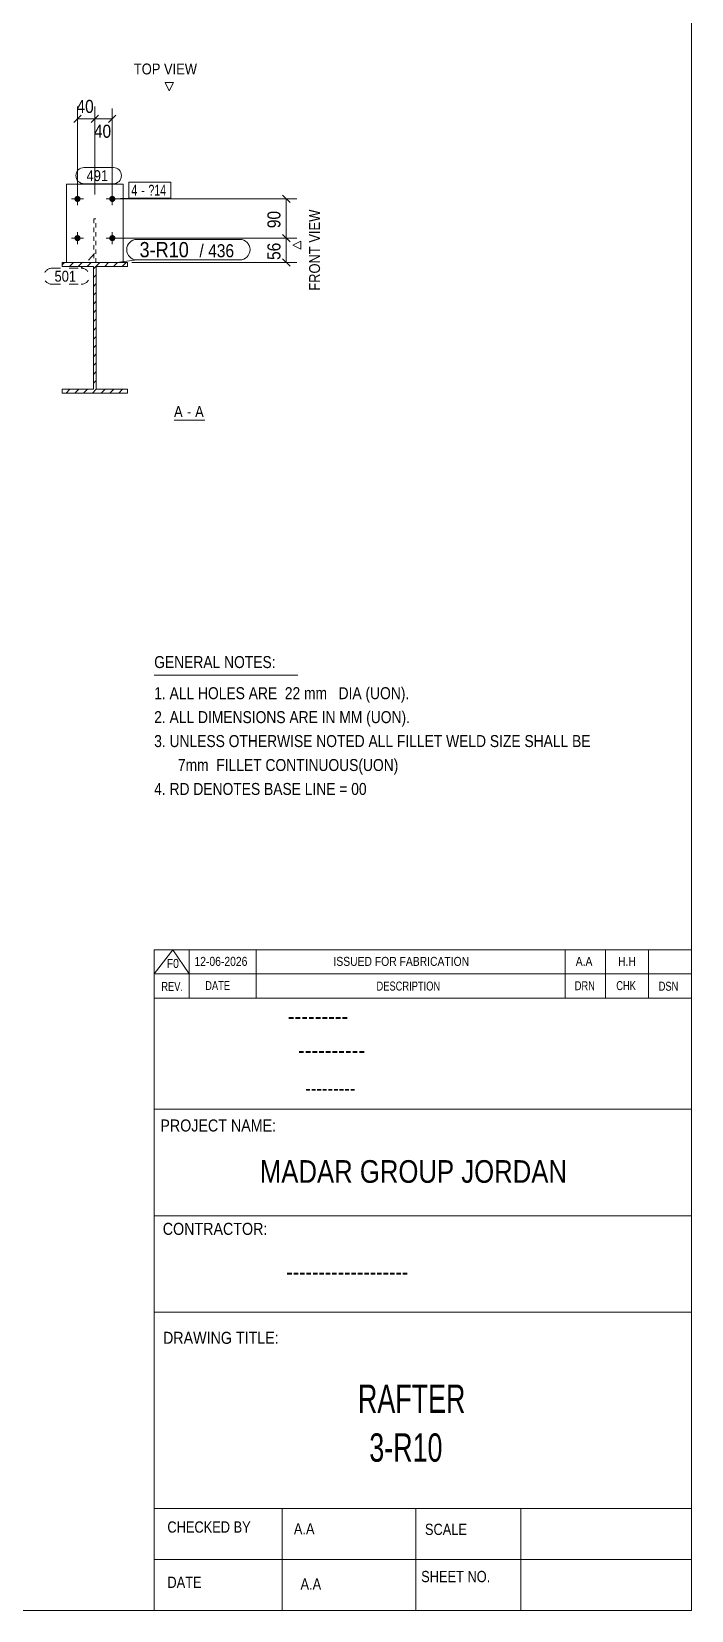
# Model space of a CAD drawing. Header units: millimetres. Extents: x 2 to 825, y 1 to 579.
# Drawn here: x 673.3 to 825, y 5 to 367.7 of the extents above; entities that cross this region are included whole.
import ezdxf

# ---------------------------------------------------------------- set-up
doc = ezdxf.new("R2010")
doc.units = ezdxf.units.MM
for name, pattern in [('XKITLINE00', [0]), ('XKITLINE01', [4, 1, -1, 1, -1]), ('XKITLINE02', [4, 2, -2])]:
    doc.linetypes.add(name, pattern=pattern)
for name, color, linetype, lineweight in [('Bolt', 3, 'Continuous', 0), ('BoltMark', 7, 'Continuous', 0), ('Dimensions', 7, 'Continuous', 0), ('DrawingSheet', 5, 'Continuous', 0), ('OtherObjectType', 7, 'Continuous', 0), ('Part', 2, 'Continuous', 0), ('PartMark', 7, 'Continuous', 0)]:
    doc.layers.add(name, color=color, linetype=linetype, lineweight=lineweight)
doc.styles.add('@ARIAL_UNICODE_MS_BOLD', font='ARIAL.TTF')
doc.styles.add('ARIAL', font='ARIAL.TTF')
doc.styles.add('ARIAL_NARROW', font='ARIALN.TTF')
doc.styles.add('COMIC_SANS_MS_BOLD', font='COMICBD.TTF')
doc.styles.add('SWIS721_EX_BT', font='ARIAL.TTF')
doc.styles.add('SWISSE', font='ARIAL.TTF')

# ---------------------------------------------------------------- blocks, each defined once
blk = doc.blocks.new('*A1')
at = {"layer": 'Part', "color": 7, "linetype": 'XKITLINE00', "lineweight": 0}
for p, q in [((680.37, 314.08), (680.92, 314.63)), ((682.04, 313.73), (682.94, 314.63)), ((684.06, 313.73), (684.96, 314.63)), ((686.08, 313.73), (686.98, 314.63)), ((687.54, 313.18), (689, 314.63)), ((690.12, 313.73), (691.02, 314.63)), ((692.14, 313.73), (693.04, 314.63)), ((694.16, 313.73), (695.06, 314.63)), ((687.54, 311.16), (688.19, 311.81)), ((687.54, 309.14), (688.19, 309.79)), ((687.54, 307.12), (688.19, 307.77)), ((687.54, 305.09), (688.19, 305.74)), ((687.54, 303.07), (688.19, 303.72)), ((687.54, 301.05), (688.19, 301.7)), ((687.54, 299.03), (688.19, 299.68)), ((687.54, 297.01), (688.19, 297.66)), ((687.54, 294.99), (688.19, 295.64)), ((687.54, 292.97), (688.19, 293.62)), ((687.54, 290.95), (688.19, 291.6)), ((687.54, 288.93), (688.19, 289.58)), ((687.54, 286.91), (688.19, 287.56)), ((681.23, 284.63), (682.13, 285.53)), ((683.25, 284.63), (684.15, 285.53)), ((685.27, 284.63), (686.17, 285.53)), ((687.29, 284.63), (688.19, 285.54)), ((689.31, 284.63), (690.21, 285.53)), ((691.33, 284.63), (692.23, 285.53)), ((693.35, 284.63), (694.25, 285.53))]:
    blk.add_line(p, q, dxfattribs=at)
blk = doc.blocks.new('*A40')
at = {"layer": 'Bolt'}
for points in [[(684.57, 329.2), (684.57, 329.16), (684.56, 329.13), (684.56, 329.1), (684.55, 329.06), (684.54, 329.03), (684.53, 329), (684.52, 328.96), (684.5, 328.93), (684.49, 328.9), (684.47, 328.87), (684.45, 328.84), (684.43, 328.82), (684.41, 328.79), (684.39, 328.76), (684.36, 328.74), (684.34, 328.71), (684.31, 328.69), (684.29, 328.67), (684.26, 328.65), (684.23, 328.63), (684.2, 328.61), (684.17, 328.6), (684.14, 328.59), (684.1, 328.57), (684.07, 328.56), (684.04, 328.55), (684.01, 328.55), (683.97, 328.54), (683.94, 328.54), (683.9, 328.53), (683.87, 328.53), (683.83, 328.53), (683.8, 328.54), (683.77, 328.54), (683.73, 328.55), (683.7, 328.55), (683.67, 328.56), (683.63, 328.57), (683.6, 328.59), (683.57, 328.6), (683.54, 328.61), (683.51, 328.63), (683.48, 328.65), (683.45, 328.67), (683.42, 328.69), (683.4, 328.71), (683.37, 328.74), (683.35, 328.76), (683.33, 328.79), (683.31, 328.82), (683.29, 328.84), (683.27, 328.87), (683.25, 328.9), (683.24, 328.93), (683.22, 328.96), (683.21, 329), (683.2, 329.03), (683.19, 329.06), (683.18, 329.1), (683.18, 329.13), (683.17, 329.16), (683.17, 329.2), (683.17, 329.23), (683.17, 329.27), (683.17, 329.3), (683.18, 329.33), (683.18, 329.37), (683.19, 329.4), (683.2, 329.44), (683.21, 329.47), (683.22, 329.5), (683.24, 329.53), (683.25, 329.56), (683.27, 329.59), (683.29, 329.62), (683.31, 329.65), (683.33, 329.68), (683.35, 329.7), (683.37, 329.73), (683.4, 329.75), (683.42, 329.77), (683.45, 329.79), (683.48, 329.81), (683.51, 329.83), (683.54, 329.85), (683.57, 329.86), (683.6, 329.88), (683.63, 329.89), (683.67, 329.9), (683.7, 329.91), (683.73, 329.92), (683.77, 329.92), (683.8, 329.93), (683.83, 329.93), (683.87, 329.93), (683.9, 329.93), (683.94, 329.93), (683.97, 329.92), (684.01, 329.92), (684.04, 329.91), (684.07, 329.9), (684.1, 329.89), (684.14, 329.88), (684.17, 329.86), (684.2, 329.85), (684.23, 329.83), (684.26, 329.81), (684.29, 329.79), (684.31, 329.77), (684.34, 329.75), (684.36, 329.73), (684.39, 329.7), (684.41, 329.68), (684.43, 329.65), (684.45, 329.62), (684.47, 329.59), (684.49, 329.56), (684.5, 329.53), (684.52, 329.5), (684.53, 329.47), (684.54, 329.44), (684.55, 329.4), (684.56, 329.37), (684.56, 329.33), (684.57, 329.3), (684.57, 329.27), (684.57, 329.23)], [(692.57, 329.2), (692.57, 329.16), (692.56, 329.13), (692.56, 329.1), (692.55, 329.06), (692.54, 329.03), (692.53, 329), (692.52, 328.96), (692.5, 328.93), (692.49, 328.9), (692.47, 328.87), (692.45, 328.84), (692.43, 328.82), (692.41, 328.79), (692.39, 328.76), (692.36, 328.74), (692.34, 328.71), (692.31, 328.69), (692.29, 328.67), (692.26, 328.65), (692.23, 328.63), (692.2, 328.61), (692.17, 328.6), (692.14, 328.59), (692.1, 328.57), (692.07, 328.56), (692.04, 328.55), (692.01, 328.55), (691.97, 328.54), (691.94, 328.54), (691.9, 328.53), (691.87, 328.53), (691.83, 328.53), (691.8, 328.54), (691.77, 328.54), (691.73, 328.55), (691.7, 328.55), (691.67, 328.56), (691.63, 328.57), (691.6, 328.59), (691.57, 328.6), (691.54, 328.61), (691.51, 328.63), (691.48, 328.65), (691.45, 328.67), (691.42, 328.69), (691.4, 328.71), (691.37, 328.74), (691.35, 328.76), (691.33, 328.79), (691.31, 328.82), (691.29, 328.84), (691.27, 328.87), (691.25, 328.9), (691.24, 328.93), (691.22, 328.96), (691.21, 329), (691.2, 329.03), (691.19, 329.06), (691.18, 329.1), (691.18, 329.13), (691.17, 329.16), (691.17, 329.2), (691.17, 329.23), (691.17, 329.27), (691.17, 329.3), (691.18, 329.33), (691.18, 329.37), (691.19, 329.4), (691.2, 329.44), (691.21, 329.47), (691.22, 329.5), (691.24, 329.53), (691.25, 329.56), (691.27, 329.59), (691.29, 329.62), (691.31, 329.65), (691.33, 329.68), (691.35, 329.7), (691.37, 329.73), (691.4, 329.75), (691.42, 329.77), (691.45, 329.79), (691.48, 329.81), (691.51, 329.83), (691.54, 329.85), (691.57, 329.86), (691.6, 329.88), (691.63, 329.89), (691.67, 329.9), (691.7, 329.91), (691.73, 329.92), (691.77, 329.92), (691.8, 329.93), (691.83, 329.93), (691.87, 329.93), (691.9, 329.93), (691.94, 329.93), (691.97, 329.92), (692.01, 329.92), (692.04, 329.91), (692.07, 329.9), (692.1, 329.89), (692.14, 329.88), (692.17, 329.86), (692.2, 329.85), (692.23, 329.83), (692.26, 329.81), (692.29, 329.79), (692.31, 329.77), (692.34, 329.75), (692.36, 329.73), (692.39, 329.7), (692.41, 329.68), (692.43, 329.65), (692.45, 329.62), (692.47, 329.59), (692.49, 329.56), (692.5, 329.53), (692.52, 329.5), (692.53, 329.47), (692.54, 329.44), (692.55, 329.4), (692.56, 329.37), (692.56, 329.33), (692.57, 329.3), (692.57, 329.27), (692.57, 329.23)], [(684.57, 320.2), (684.57, 320.16), (684.56, 320.13), (684.56, 320.1), (684.55, 320.06), (684.54, 320.03), (684.53, 320), (684.52, 319.96), (684.5, 319.93), (684.49, 319.9), (684.47, 319.87), (684.45, 319.84), (684.43, 319.82), (684.41, 319.79), (684.39, 319.76), (684.36, 319.74), (684.34, 319.71), (684.31, 319.69), (684.29, 319.67), (684.26, 319.65), (684.23, 319.63), (684.2, 319.61), (684.17, 319.6), (684.14, 319.59), (684.1, 319.57), (684.07, 319.56), (684.04, 319.55), (684.01, 319.55), (683.97, 319.54), (683.94, 319.54), (683.9, 319.53), (683.87, 319.53), (683.83, 319.53), (683.8, 319.54), (683.77, 319.54), (683.73, 319.55), (683.7, 319.55), (683.67, 319.56), (683.63, 319.57), (683.6, 319.59), (683.57, 319.6), (683.54, 319.61), (683.51, 319.63), (683.48, 319.65), (683.45, 319.67), (683.42, 319.69), (683.4, 319.71), (683.37, 319.74), (683.35, 319.76), (683.33, 319.79), (683.31, 319.82), (683.29, 319.84), (683.27, 319.87), (683.25, 319.9), (683.24, 319.93), (683.22, 319.96), (683.21, 320), (683.2, 320.03), (683.19, 320.06), (683.18, 320.1), (683.18, 320.13), (683.17, 320.16), (683.17, 320.2), (683.17, 320.23), (683.17, 320.27), (683.17, 320.3), (683.18, 320.33), (683.18, 320.37), (683.19, 320.4), (683.2, 320.44), (683.21, 320.47), (683.22, 320.5), (683.24, 320.53), (683.25, 320.56), (683.27, 320.59), (683.29, 320.62), (683.31, 320.65), (683.33, 320.68), (683.35, 320.7), (683.37, 320.73), (683.4, 320.75), (683.42, 320.77), (683.45, 320.79), (683.48, 320.81), (683.51, 320.83), (683.54, 320.85), (683.57, 320.86), (683.6, 320.88), (683.63, 320.89), (683.67, 320.9), (683.7, 320.91), (683.73, 320.92), (683.77, 320.92), (683.8, 320.93), (683.83, 320.93), (683.87, 320.93), (683.9, 320.93), (683.94, 320.93), (683.97, 320.92), (684.01, 320.92), (684.04, 320.91), (684.07, 320.9), (684.1, 320.89), (684.14, 320.88), (684.17, 320.86), (684.2, 320.85), (684.23, 320.83), (684.26, 320.81), (684.29, 320.79), (684.31, 320.77), (684.34, 320.75), (684.36, 320.73), (684.39, 320.7), (684.41, 320.68), (684.43, 320.65), (684.45, 320.62), (684.47, 320.59), (684.49, 320.56), (684.5, 320.53), (684.52, 320.5), (684.53, 320.47), (684.54, 320.44), (684.55, 320.4), (684.56, 320.37), (684.56, 320.33), (684.57, 320.3), (684.57, 320.27), (684.57, 320.23)], [(692.57, 320.2), (692.57, 320.16), (692.56, 320.13), (692.56, 320.1), (692.55, 320.06), (692.54, 320.03), (692.53, 320), (692.52, 319.96), (692.5, 319.93), (692.49, 319.9), (692.47, 319.87), (692.45, 319.84), (692.43, 319.82), (692.41, 319.79), (692.39, 319.76), (692.36, 319.74), (692.34, 319.71), (692.31, 319.69), (692.29, 319.67), (692.26, 319.65), (692.23, 319.63), (692.2, 319.61), (692.17, 319.6), (692.14, 319.59), (692.1, 319.57), (692.07, 319.56), (692.04, 319.55), (692.01, 319.55), (691.97, 319.54), (691.94, 319.54), (691.9, 319.53), (691.87, 319.53), (691.83, 319.53), (691.8, 319.54), (691.77, 319.54), (691.73, 319.55), (691.7, 319.55), (691.67, 319.56), (691.63, 319.57), (691.6, 319.59), (691.57, 319.6), (691.54, 319.61), (691.51, 319.63), (691.48, 319.65), (691.45, 319.67), (691.42, 319.69), (691.4, 319.71), (691.37, 319.74), (691.35, 319.76), (691.33, 319.79), (691.31, 319.82), (691.29, 319.84), (691.27, 319.87), (691.25, 319.9), (691.24, 319.93), (691.22, 319.96), (691.21, 320), (691.2, 320.03), (691.19, 320.06), (691.18, 320.1), (691.18, 320.13), (691.17, 320.16), (691.17, 320.2), (691.17, 320.23), (691.17, 320.27), (691.17, 320.3), (691.18, 320.33), (691.18, 320.37), (691.19, 320.4), (691.2, 320.44), (691.21, 320.47), (691.22, 320.5), (691.24, 320.53), (691.25, 320.56), (691.27, 320.59), (691.29, 320.62), (691.31, 320.65), (691.33, 320.68), (691.35, 320.7), (691.37, 320.73), (691.4, 320.75), (691.42, 320.77), (691.45, 320.79), (691.48, 320.81), (691.51, 320.83), (691.54, 320.85), (691.57, 320.86), (691.6, 320.88), (691.63, 320.89), (691.67, 320.9), (691.7, 320.91), (691.73, 320.92), (691.77, 320.92), (691.8, 320.93), (691.83, 320.93), (691.87, 320.93), (691.9, 320.93), (691.94, 320.93), (691.97, 320.92), (692.01, 320.92), (692.04, 320.91), (692.07, 320.9), (692.1, 320.89), (692.14, 320.88), (692.17, 320.86), (692.2, 320.85), (692.23, 320.83), (692.26, 320.81), (692.29, 320.79), (692.31, 320.77), (692.34, 320.75), (692.36, 320.73), (692.39, 320.7), (692.41, 320.68), (692.43, 320.65), (692.45, 320.62), (692.47, 320.59), (692.49, 320.56), (692.5, 320.53), (692.52, 320.5), (692.53, 320.47), (692.54, 320.44), (692.55, 320.4), (692.56, 320.37), (692.56, 320.33), (692.57, 320.3), (692.57, 320.27), (692.57, 320.23)]]:
    blk.add_hatch(color=3, dxfattribs=at).paths.add_polyline_path(points, flags=17)
at = {"layer": 'Bolt', "color": 3, "linetype": 'XKITLINE00', "lineweight": 0}
for p, q in [((683.87, 330.63), (683.87, 327.83)), ((691.87, 330.63), (691.87, 327.83)), ((685.27, 329.23), (682.47, 329.23)), ((693.27, 329.23), (690.47, 329.23)), ((685.27, 320.23), (682.47, 320.23)), ((683.87, 321.63), (683.87, 318.83)), ((693.27, 320.23), (690.47, 320.23)), ((691.87, 321.63), (691.87, 318.83))]:
    blk.add_line(p, q, dxfattribs=at)
blk = doc.blocks.new('*A41')
at = {"layer": 'Part', "color": 2, "linetype": 'XKITLINE00', "lineweight": 0}
for p, q in [((680.37, 313.73), (680.37, 314.63)), ((680.37, 314.63), (695.37, 314.63)), ((687.54, 313.73), (680.37, 313.73)), ((687.54, 285.53), (687.54, 313.73)), ((695.37, 313.73), (688.19, 313.73)), ((688.19, 313.73), (688.19, 285.53)), ((695.37, 314.63), (695.37, 313.73)), ((680.37, 284.63), (680.37, 285.53)), ((680.37, 285.53), (687.54, 285.53)), ((695.37, 284.63), (680.37, 284.63)), ((688.19, 285.53), (695.37, 285.53)), ((695.37, 285.53), (695.37, 284.63))]:
    blk.add_line(p, q, dxfattribs=at)
blk = doc.blocks.new('*A42')
at = {"layer": 'Part', "color": 7, "linetype": 'XKITLINE01', "lineweight": 0}
for p, q in [((688.12, 324.63), (687.62, 324.63)), ((687.62, 324.63), (687.62, 314.63)), ((688.12, 314.63), (688.12, 324.63)), ((687.62, 314.63), (688.12, 314.63))]:
    blk.add_line(p, q, dxfattribs=at)
blk = doc.blocks.new('*A43')
at = {"layer": 'Part', "color": 2, "linetype": 'XKITLINE00', "lineweight": 0}
for p, q in [((681.37, 314.63), (681.37, 332.63)), ((681.37, 332.63), (694.37, 332.63)), ((694.37, 332.63), (694.37, 314.63))]:
    blk.add_line(p, q, dxfattribs=at)
at = {"layer": 'Part', "color": 7, "linetype": 'XKITLINE01', "lineweight": 0}
blk.add_line((694.37, 314.63), (681.37, 314.63), dxfattribs=at)
blk = doc.blocks.new('*A44')
at = {"layer": 'DrawingSheet', "color": 5, "linetype": 'XKITLINE00', "lineweight": 0}
for p, q in [((825, 5), (825, 579)), ((5, 5), (825, 5))]:
    blk.add_line(p, q, dxfattribs=at)
blk = doc.blocks.new('*A46')
at = {"layer": 'OtherObjectType', "color": 7, "linetype": 'XKITLINE00', "lineweight": 0}
blk.add_line((701.5, 219.82), (734.5, 219.82), dxfattribs=at)
at = {"layer": 'OtherObjectType', "color": 7, "style": 'ARIAL_NARROW', "width": 1.008832}
for s, p in [('GENERAL NOTES:', (701.5, 221.47)), ('1. ALL HOLES ARE  22 mm   DIA (UON).', (701.5, 214.32)), ('2. ALL DIMENSIONS ARE IN MM (UON).', (701.5, 208.82)), ('3. UNLESS OTHERWISE NOTED ALL FILLET WELD SIZE SHALL BE', (701.5, 203.32)), ('7mm  FILLET CONTINUOUS(UON)', (706.95, 197.82)), ('4. RD DENOTES BASE LINE = 00', (701.5, 192.32))]:
    blk.add_text(s, height=2.75, dxfattribs=at).set_placement(p)
blk = doc.blocks.new('*A47')
at = {"layer": 'OtherObjectType', "color": 7, "linetype": 'XKITLINE00', "lineweight": 0}
for p, q in [((701.5, 156.76), (825, 156.76)), ((701.5, 151.21), (705.82, 156.76)), ((701.5, 151.21), (701.5, 156.76)), ((705.82, 156.76), (709.53, 151.21)), ((709.53, 151.21), (709.53, 156.76)), ((724.97, 151.21), (724.97, 156.76)), ((795.98, 151.21), (795.98, 156.76)), ((805.24, 151.21), (805.24, 156.76)), ((815.12, 151.21), (815.12, 156.76)), ((825, 151.21), (825, 156.76)), ((701.5, 151.21), (825, 151.21)), ((701.5, 145.65), (701.5, 151.21)), ((705.21, 151.21), (825, 151.21)), ((709.53, 145.65), (709.53, 151.21)), ((724.97, 145.65), (724.97, 151.21)), ((795.98, 145.65), (795.98, 151.21)), ((805.24, 145.65), (805.24, 151.21)), ((815.12, 145.65), (815.12, 151.21)), ((825, 145.65), (825, 151.21))]:
    blk.add_line(p, q, dxfattribs=at)
at = {"layer": 'OtherObjectType', "color": 7, "style": 'ARIAL_NARROW'}
for s, height, width, p in [('F0', 2.058, 1.008832, (704.4, 152.59)), ('12-06-2026', 2.058, 1.008832, (710.76, 153.06)), ('ISSUED FOR FABRICATION', 2.0583, 1.008832, (742.71, 153.06)), ('A.A', 2.058, 1.008832, (798.4, 153.06)), ('H.H', 2.058, 1.008832, (808.13, 153.06)), ('REV.', 2.058, 0.907949, (703.13, 147.31)), ('DATE', 2.058, 0.907949, (713.23, 147.5)), ('DESCRIPTION', 2.0583, 0.907949, (752.61, 147.39)), ('DRN', 2.058, 0.907949, (798.17, 147.47)), ('CHK', 2.058, 0.907949, (807.72, 147.5)), ('DSN', 2.058, 0.907949, (817.47, 147.35))]:
    blk.add_text(s, height=height, dxfattribs=dict(at, width=width)).set_placement(p)
blk = doc.blocks.new('*A49')
at = {"layer": 'OtherObjectType', "color": 2, "linetype": 'XKITLINE00', "lineweight": 0}
for p, q in [((701.5, 145.65), (825, 145.65)), ((701.5, 5), (701.5, 145.64)), ((824.98, 145.64), (825, 5)), ((825, 120.14), (701.5, 120.14)), ((701.5, 95.63), (825, 95.63)), ((825, 73.49), (701.5, 73.49)), ((825, 28.4), (701.5, 28.4)), ((730.94, 28.4), (730.94, 5)), ((761.62, 5), (761.62, 28.4)), ((785.75, 5), (785.75, 28.4)), ((825, 16.7), (701.5, 16.7)), ((825, 5), (701.5, 5))]:
    blk.add_line(p, q, dxfattribs=at)
at = {"layer": 'OtherObjectType', "color": 4, "style": '@ARIAL_UNICODE_MS_BOLD', "width": 0.85}
blk.add_text('---------', height=3.9, dxfattribs=at).set_placement((732.23, 139.59))
at = {"layer": 'OtherObjectType', "color": 7, "style": 'ARIAL', "width": 0.85}
for s, height, p in [('----------', 3.9, (734.56, 131.77)), ('---------', 3.25, (736.21, 123.31))]:
    blk.add_text(s, height=height, dxfattribs=at).set_placement(p)
at = {"layer": 'OtherObjectType', "color": 3, "width": 0.85}
for s, style, p in [('PROJECT NAME:', 'SWIS721_EX_BT', (702.92, 115.01)), ('CONTRACTOR:', 'SWISSE', (703.47, 91.27)), ('DRAWING TITLE:', 'SWIS721_EX_BT', (703.53, 66.24))]:
    blk.add_text(s, height=2.7618, dxfattribs=dict(at, style=style)).set_placement(p)
at = {"layer": 'OtherObjectType', "color": 7, "width": 0.85}
for s, height, p in [('MADAR GROUP JORDAN', 5.2, (725.79, 103.23)), ('CHECKED BY', 2.592, (704.53, 22.86)), ('A.A', 2.592, (733.61, 22.45)), ('SCALE', 2.592, (763.74, 22.33)), ('DATE', 2.592, (704.54, 10.16)), ('A.A', 2.592, (735.14, 9.76)), ('SHEET NO.', 2.592, (762.87, 11.49))]:
    blk.add_text(s, height=height, dxfattribs=at).set_placement(p)
at = {"layer": 'OtherObjectType', "color": 1}
for s, height, style, width, p in [('-------------------', 3.9, 'COMIC_SANS_MS_BOLD', 0.85, (731.87, 80.86)), ('RAFTER', 6.5, 'ARIAL', 0.68, (748.34, 50.37)), ('3-R10', 6.5, 'ARIAL', 0.68, (750.95, 39.17))]:
    blk.add_text(s, height=height, dxfattribs=dict(at, style=style, width=width)).set_placement(p)
blk = doc.blocks.new('*A105')
at = {"layer": 'Dimensions', "color": 7, "linetype": 'XKITLINE00', "lineweight": 0}
for p, q in [((692.87, 320.23), (734.27, 320.23)), ((731.02, 321.08), (732.72, 319.38)), ((731.87, 314.63), (731.87, 320.23)), ((696.37, 314.63), (734.27, 314.63)), ((731.02, 315.48), (732.72, 313.78))]:
    blk.add_line(p, q, dxfattribs=at)
at = {"layer": 'Dimensions', "color": 3}
for p in [(731.87, 320.23), (731.87, 314.63)]:
    blk.add_point(p, dxfattribs=at)
at = {"layer": 'Dimensions', "color": 3, "style": 'ARIAL', "width": 0.85}
blk.add_text('56', height=3, rotation=90.0002, dxfattribs=at).set_placement((730.52, 315.21))
blk = doc.blocks.new('*A106')
at = {"layer": 'Dimensions', "color": 7, "linetype": 'XKITLINE00', "lineweight": 0}
for p, q in [((731.02, 330.08), (732.72, 328.38)), ((692.87, 329.23), (734.27, 329.23)), ((731.87, 320.23), (731.87, 329.23)), ((692.87, 320.23), (734.27, 320.23)), ((731.02, 321.08), (732.72, 319.38))]:
    blk.add_line(p, q, dxfattribs=at)
at = {"layer": 'Dimensions', "color": 3}
for p in [(731.87, 329.23), (731.87, 320.23)]:
    blk.add_point(p, dxfattribs=at)
at = {"layer": 'Dimensions', "color": 3, "style": 'ARIAL', "width": 0.85}
blk.add_text('90', height=3, rotation=90.0002, dxfattribs=at).set_placement((730.52, 322.51))
blk = doc.blocks.new('*A107')
at = {"layer": 'Dimensions', "color": 7, "linetype": 'XKITLINE00', "lineweight": 0}
for p, q in [((684.72, 348.48), (683.02, 346.78)), ((683.87, 330.23), (683.87, 350.48)), ((688.72, 348.48), (687.02, 346.78)), ((687.87, 330.23), (687.87, 350.48)), ((683.87, 347.63), (687.87, 347.63))]:
    blk.add_line(p, q, dxfattribs=at)
at = {"layer": 'Dimensions', "color": 3}
for p in [(683.87, 347.63), (687.87, 347.63)]:
    blk.add_point(p, dxfattribs=at)
at = {"layer": 'Dimensions', "color": 3, "style": 'ARIAL', "width": 0.85}
blk.add_text('40', height=3, dxfattribs=at).set_placement((683.64, 348.98))
blk = doc.blocks.new('*A108')
at = {"layer": 'Dimensions', "color": 7, "linetype": 'XKITLINE00', "lineweight": 0}
for p, q in [((688.72, 348.48), (687.02, 346.78)), ((687.87, 330.23), (687.87, 350.03)), ((692.72, 348.48), (691.02, 346.78)), ((691.87, 330.23), (691.87, 350.03)), ((687.87, 347.63), (691.87, 347.63))]:
    blk.add_line(p, q, dxfattribs=at)
at = {"layer": 'Dimensions', "color": 3}
for p in [(687.87, 347.63), (691.87, 347.63)]:
    blk.add_point(p, dxfattribs=at)
at = {"layer": 'Dimensions', "color": 3, "style": 'ARIAL', "width": 0.85}
blk.add_text('40', height=3, dxfattribs=at).set_placement((687.64, 343.28))
blk = doc.blocks.new('*A109')
at = {"layer": 'BoltMark', "color": 7, "linetype": 'XKITLINE00', "lineweight": 0}
for p, q in [((695.64, 333.08), (705.33, 333.08)), ((695.64, 329.38), (695.64, 333.08)), ((705.33, 329.38), (705.33, 333.08)), ((691.87, 329.23), (695.64, 329.38)), ((695.64, 329.38), (705.33, 329.38))]:
    blk.add_line(p, q, dxfattribs=at)
at = {"layer": 'BoltMark', "color": 3, "style": 'ARIAL_NARROW', "width": 0.85}
for s, p in [('4', (696.24, 329.98)), ('-', (698.51, 329.98)), ('?14', (700.17, 329.98))]:
    blk.add_text(s, height=2.5, dxfattribs=at).set_placement(p)
blk = doc.blocks.new('*A110')
at = {"layer": 'PartMark', "color": 7, "linetype": 'XKITLINE00', "lineweight": 0}
for p, q in [((685.36, 336.43), (692.12, 336.43)), ((685.36, 332.73), (692.12, 332.73))]:
    blk.add_line(p, q, dxfattribs=at)
for centre, start, end in [((685.36, 334.58), 90, 270), ((692.12, 334.58), 270, 90)]:
    blk.add_arc(centre, 1.85, start, end, dxfattribs=at)
at = {"layer": 'PartMark', "color": 3, "style": 'ARIAL', "width": 0.85}
blk.add_text('491', height=2.5, dxfattribs=at).set_placement((685.96, 333.33))
blk = doc.blocks.new('*A111')
at = {"layer": 'PartMark', "color": 7, "linetype": 'XKITLINE00', "lineweight": 0}
for p, q in [((697.54, 319.93), (721.18, 319.93)), ((692.34, 314.58), (697.54, 315.23)), ((697.54, 315.23), (721.18, 315.23))]:
    blk.add_line(p, q, dxfattribs=at)
for centre, start, end in [((697.54, 317.58), 90, 270), ((721.18, 317.58), 270, 90)]:
    blk.add_arc(centre, 2.35, start, end, dxfattribs=at)
at = {"layer": 'PartMark', "color": 1, "style": 'ARIAL', "width": 0.85}
blk.add_text('3-R10', height=3.5, dxfattribs=at).set_placement((698.14, 315.83))
at = {"layer": 'PartMark', "color": 3, "style": 'ARIAL', "width": 0.85}
for s, p in [('/', (711.9, 315.83)), ('436', (713.91, 315.83))]:
    blk.add_text(s, height=3, dxfattribs=at).set_placement(p)
blk = doc.blocks.new('*A112')
at = {"layer": 'PartMark', "color": 7, "linetype": 'XKITLINE02', "lineweight": 0}
for p, q in [((687.75, 316.66), (684.75, 313.32)), ((677.99, 313.32), (684.75, 313.32)), ((677.99, 309.62), (684.75, 309.62))]:
    blk.add_line(p, q, dxfattribs=at)
for centre, start, end in [((677.99, 311.47), 90, 270), ((684.75, 311.47), 270, 90)]:
    blk.add_arc(centre, 1.85, start, end, dxfattribs=at)
at = {"layer": 'PartMark', "color": 3, "style": 'ARIAL', "width": 0.85}
blk.add_text('501', height=2.5, dxfattribs=at).set_placement((678.59, 310.22))
blk = doc.blocks.new('*A113')
at = {"layer": 'OtherObjectType', "color": 7, "linetype": 'XKITLINE00', "lineweight": 0}
for p, q in [((704.98, 354.08), (704.04, 355.96)), ((704.04, 355.96), (705.91, 355.96)), ((705.91, 355.96), (704.98, 354.08)), ((704.98, 354.08), (704.98, 354.08)), ((733.37, 318.61), (735.24, 319.54)), ((735.24, 319.54), (735.24, 317.67)), ((735.24, 317.67), (733.37, 318.61)), ((733.37, 318.61), (733.37, 318.61)), ((706.07, 278.38), (713.13, 278.38))]:
    blk.add_line(p, q, dxfattribs=at)
at = {"layer": 'OtherObjectType', "color": 7, "style": 'ARIAL', "width": 0.85}
for s, p in [('TOP VIEW', (696.83, 357.83)), ('A', (706.07, 279.13)), ('-', (709.05, 279.13)), ('A', (710.91, 279.13))]:
    blk.add_text(s, height=2.5, dxfattribs=at).set_placement(p)
blk.add_text('FRONT VIEW', height=2.5, rotation=90, dxfattribs=at).set_placement((739.62, 308.14))

msp = doc.modelspace()

# ---------------------------------------------------------------- block references
at = {"lineweight": 0}
for name in ['*A44', '*A107', '*A108', '*A110', '*A43', '*A40', '*A109', '*A106', '*A42', '*A111', '*A105', '*A112', '*A1', '*A41', '*A46', '*A47', '*A49']:
    msp.add_blockref(name, (0, 0), dxfattribs=at)
at = {"layer": 'OtherObjectType', "lineweight": 0}
msp.add_blockref('*A113', (0, 0), dxfattribs=at)

doc.saveas('drawing.dxf')
